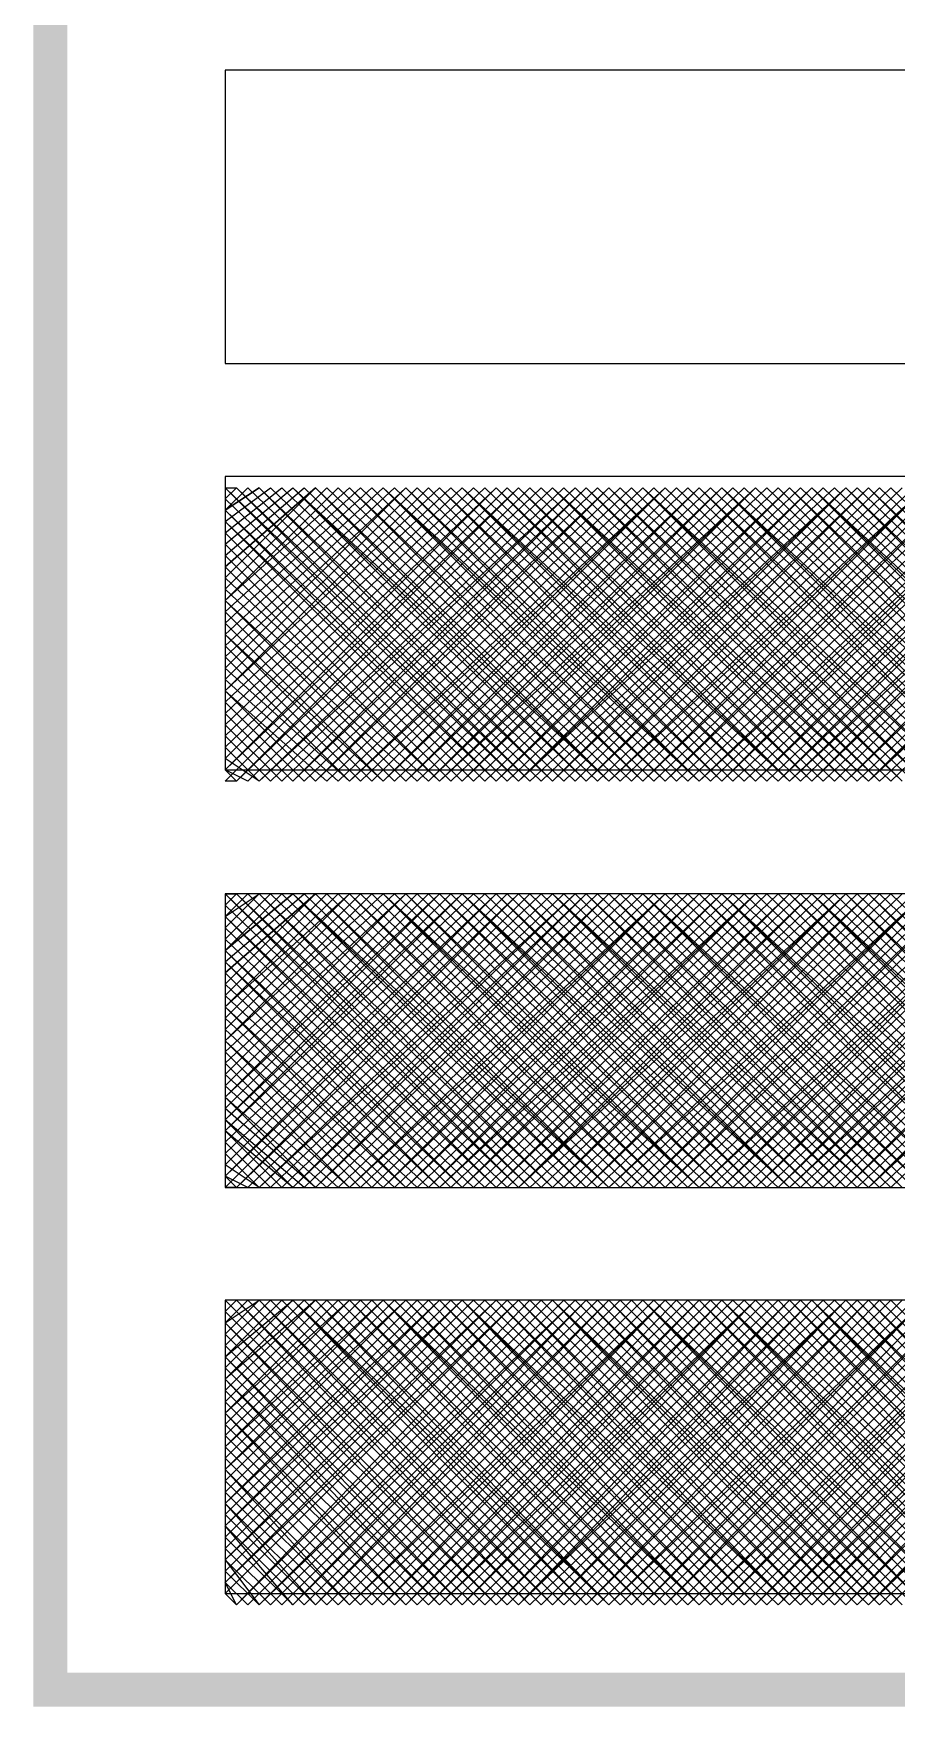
# Model space of a CAD drawing. Header units: millimetres. Extents: x 532209 to 638832, y -290618 to -196403.
# Drawn here: x 585871 to 587783, y -262828 to -259122 of the extents above; entities that cross this region are included whole.
import ezdxf
from ezdxf.enums import TextEntityAlignment as Align

# ---------------------------------------------------------------- set-up
doc = ezdxf.new("R2010")
doc.units = ezdxf.units.MM
doc.header["$LTSCALE"] = 12.5
doc.header["$MEASUREMENT"] = 0
doc.styles.get("Standard").update_dxf_attribs({"font": 'arial.ttf'})

# ---------------------------------------------------------------- blocks, each defined once
blk = doc.blocks.new('APC L')
at = {"linetype": 'Continuous'}
for points in [[(585945.7, -253528.1), (585870.7, -253428.1), (585945.7, -262753.1)], [(585870.7, -253428.1), (585945.7, -262753.1), (585870.7, -262828.1)], [(585945.7, -262753.1), (585870.7, -262828.1), (589595.7, -262753.1)], [(585870.7, -262828.1), (589595.7, -262753.1), (589695.7, -262828.1)]]:
    blk.add_hatch(color=256, dxfattribs=at).paths.add_polyline_path(points)
for points in [[(586295.7, -259853.1), (589295.7, -259853.1), (589295.7, -259203.1), (586295.7, -259203.1), (586295.7, -259853.1)], [(586295.7, -260753.1), (589295.7, -260753.1), (589295.7, -260103.1), (586295.7, -260103.1), (586295.7, -260753.1)], [(586295.7, -260778.1), (586945.7, -260128.1)], [(586295.7, -260753.1), (586945.7, -260128.1)], [(586295.7, -260753.1), (586920.7, -260128.1)], [(586295.7, -260728.1), (586895.7, -260128.1)], [(586295.7, -260703.1), (586895.7, -260128.1), (586295.7, -260703.1)], [(586295.7, -260678.1), (586870.7, -260128.1)], [(586295.7, -260653.1), (586845.7, -260128.1)], [(586295.7, -260628.1), (586820.7, -260128.1)], [(586295.7, -260628.1), (586820.7, -260128.1)], [(586295.7, -260603.1), (586795.7, -260128.1)], [(586770.7, -260128.1), (586295.7, -260578.1), (586770.7, -260128.1)], [(586295.7, -260578.1), (586745.7, -260128.1)], [(586295.7, -260553.1), (586720.7, -260128.1)], [(586295.7, -260528.1), (586695.7, -260128.1)], [(586295.7, -260503.1), (586695.7, -260128.1), (586295.7, -260503.1)], [(586295.7, -260478.1), (586670.7, -260128.1)], [(586295.7, -260453.1), (586645.7, -260128.1)], [(586295.7, -260453.1), (586645.7, -260128.1)], [(586295.7, -260428.1), (586620.7, -260128.1)], [(586295.7, -260403.1), (586595.7, -260128.1)], [(586570.7, -260128.1), (586295.7, -260378.1), (586570.7, -260128.1)], [(586295.7, -260378.1), (586545.7, -260128.1)], [(586295.7, -260353.1), (586520.7, -260128.1)], [(586295.7, -260328.1), (586495.7, -260128.1)], [(586295.7, -260303.1), (586495.7, -260128.1), (586295.7, -260303.1)], [(586295.7, -260278.1), (586470.7, -260128.1)], [(586295.7, -260253.1), (586445.7, -260128.1)], [(586295.7, -260253.1), (586445.7, -260128.1)], [(586295.7, -260228.1), (586420.7, -260128.1)], [(586295.7, -260203.1), (586395.7, -260128.1)], [(586370.7, -260128.1), (586295.7, -260178.1), (586370.7, -260128.1)], [(586295.7, -260178.1), (586345.7, -260128.1)], [(586295.7, -260153.1), (586320.7, -260128.1)], [(586295.7, -260128.1), (586320.7, -260128.1)], [(586295.7, -260128.1), (586320.7, -260128.1)], [(586320.7, -260128.1), (586970.7, -260778.1), (586295.7, -260128.1)], [(586945.7, -260778.1), (586295.7, -260128.1)], [(586320.7, -260778.1), (586995.7, -260128.1)], [(586320.7, -260778.1), (586970.7, -260128.1)], [(586995.7, -260778.1), (586320.7, -260128.1)], [(587020.7, -260128.1), (586345.7, -260778.1), (587020.7, -260128.1)], [(587020.7, -260778.1), (586345.7, -260128.1)], [(586395.7, -260778.1), (587070.7, -260128.1), (586370.7, -260778.1)], [(586370.7, -260778.1), (587045.7, -260128.1)], [(587045.7, -260778.1), (586370.7, -260128.1)], [(587020.7, -260778.1), (586370.7, -260128.1)], [(587070.7, -260778.1), (586395.7, -260128.1)], [(586420.7, -260778.1), (587095.7, -260128.1)], [(587095.7, -260778.1), (586420.7, -260128.1)], [(586445.7, -260778.1), (587120.7, -260128.1)], [(586445.7, -260778.1), (587095.7, -260128.1)], [(587145.7, -260778.1), (586445.7, -260128.1)], [(587120.7, -260778.1), (586445.7, -260128.1), (587095.7, -260778.1)], [(586470.7, -260778.1), (587145.7, -260128.1)], [(586495.7, -260128.1), (587145.7, -260778.1), (586470.7, -260128.1)], [(586495.7, -260778.1), (587170.7, -260128.1)], [(586495.7, -260778.1), (587145.7, -260128.1)], [(587170.7, -260778.1), (586495.7, -260128.1)], [(586520.7, -260778.1), (587195.7, -260128.1)], [(587195.7, -260778.1), (586520.7, -260128.1)], [(587220.7, -260128.1), (586545.7, -260778.1), (587220.7, -260128.1)], [(587220.7, -260778.1), (586545.7, -260128.1)], [(586595.7, -260778.1), (587270.7, -260128.1), (586570.7, -260778.1)], [(586570.7, -260778.1), (587245.7, -260128.1)], [(587245.7, -260778.1), (586570.7, -260128.1)], [(587220.7, -260778.1), (586570.7, -260128.1)], [(587270.7, -260778.1), (586595.7, -260128.1)], [(586620.7, -260778.1), (587270.7, -260128.1)], [(587270.7, -260778.1), (586620.7, -260128.1)], [(586645.7, -260778.1), (587320.7, -260128.1)], [(586645.7, -260778.1), (587295.7, -260128.1)], [(587345.7, -260778.1), (586645.7, -260128.1)], [(587320.7, -260778.1), (586645.7, -260128.1), (587295.7, -260778.1)], [(586670.7, -260778.1), (587345.7, -260128.1)], [(586695.7, -260128.1), (587345.7, -260778.1), (586670.7, -260128.1)], [(586695.7, -260778.1), (587370.7, -260128.1)], [(586695.7, -260778.1), (587345.7, -260128.1)], [(587370.7, -260778.1), (586695.7, -260128.1)], [(586720.7, -260778.1), (587395.7, -260128.1)], [(587395.7, -260778.1), (586720.7, -260128.1)], [(587420.7, -260128.1), (586745.7, -260778.1), (587395.7, -260128.1)], [(587395.7, -260778.1), (586745.7, -260128.1)], [(586795.7, -260778.1), (587470.7, -260128.1), (586770.7, -260778.1)], [(586770.7, -260778.1), (587445.7, -260128.1)], [(587445.7, -260778.1), (586770.7, -260128.1)], [(587420.7, -260778.1), (586770.7, -260128.1)], [(587470.7, -260778.1), (586795.7, -260128.1)], [(586820.7, -260778.1), (587495.7, -260128.1)], [(586820.7, -260778.1), (587470.7, -260128.1)], [(587520.7, -260778.1), (586820.7, -260128.1), (587495.7, -260778.1)], [(587470.7, -260778.1), (586820.7, -260128.1)], [(586845.7, -260778.1), (587520.7, -260128.1)], [(587545.7, -260778.1), (586845.7, -260128.1)], [(586870.7, -260778.1), (587545.7, -260128.1)], [(586895.7, -260128.1), (587545.7, -260778.1), (586870.7, -260128.1)], [(586895.7, -260778.1), (587570.7, -260128.1)], [(586895.7, -260778.1), (587545.7, -260128.1)], [(587570.7, -260778.1), (586895.7, -260128.1)], [(586920.7, -260778.1), (587595.7, -260128.1)], [(587595.7, -260778.1), (586920.7, -260128.1)], [(586945.7, -260778.1), (587645.7, -260128.1)], [(587620.7, -260128.1), (586945.7, -260778.1), (587595.7, -260128.1)], [(587620.7, -260778.1), (586945.7, -260128.1)], [(587595.7, -260778.1), (586945.7, -260128.1)], [(586995.7, -260778.1), (587670.7, -260128.1), (586970.7, -260778.1)], [(587645.7, -260778.1), (586970.7, -260128.1)], [(587670.7, -260778.1), (586995.7, -260128.1)], [(587020.7, -260778.1), (587695.7, -260128.1)], [(587020.7, -260778.1), (587670.7, -260128.1)], [(587720.7, -260778.1), (587020.7, -260128.1), (587695.7, -260778.1)], [(587670.7, -260778.1), (587020.7, -260128.1)], [(587045.7, -260778.1), (587720.7, -260128.1)], [(587720.7, -260778.1), (587045.7, -260128.1)], [(587070.7, -260778.1), (587720.7, -260128.1)], [(587095.7, -260128.1), (587745.7, -260778.1), (587070.7, -260128.1)], [(587095.7, -260778.1), (587770.7, -260128.1)], [(587095.7, -260778.1), (587745.7, -260128.1)], [(587770.7, -260778.1), (587095.7, -260128.1)], [(587795.7, -260128.1), (587120.7, -260778.1), (587795.7, -260128.1)], [(587795.7, -260778.1), (587120.7, -260128.1)], [(587145.7, -260778.1), (587845.7, -260128.1)], [(587145.7, -260778.1), (587820.7, -260128.1)], [(587820.7, -260778.1), (587145.7, -260128.1)], [(587795.7, -260778.1), (587145.7, -260128.1)], [(587195.7, -260778.1), (587845.7, -260128.1), (587170.7, -260778.1)], [(587845.7, -260778.1), (587170.7, -260128.1)], [(587845.7, -260778.1), (587195.7, -260128.1)], [(587220.7, -260778.1), (587895.7, -260128.1)], [(587220.7, -260778.1), (587870.7, -260128.1)], [(587920.7, -260778.1), (587220.7, -260128.1), (587895.7, -260778.1)], [(587870.7, -260778.1), (587220.7, -260128.1)], [(587245.7, -260778.1), (587920.7, -260128.1)], [(587920.7, -260778.1), (587245.7, -260128.1)], [(587270.7, -260778.1), (587945.7, -260128.1)], [(587270.7, -260778.1), (587920.7, -260128.1)], [(587270.7, -260128.1), (587945.7, -260778.1), (587270.7, -260128.1)], [(587295.7, -260778.1), (587970.7, -260128.1)], [(587970.7, -260778.1), (587295.7, -260128.1)], [(587995.7, -260128.1), (587320.7, -260778.1), (587995.7, -260128.1)], [(587995.7, -260778.1), (587320.7, -260128.1)], [(587370.7, -260778.1), (588045.7, -260128.1), (587345.7, -260778.1)], [(587345.7, -260778.1), (588020.7, -260128.1)], [(588020.7, -260778.1), (587345.7, -260128.1)], [(587995.7, -260778.1), (587345.7, -260128.1)], [(588045.7, -260778.1), (587370.7, -260128.1)], [(587395.7, -260778.1), (588070.7, -260128.1)], [(587395.7, -260778.1), (588045.7, -260128.1)], [(588095.7, -260778.1), (587395.7, -260128.1), (588070.7, -260778.1)], [(588045.7, -260778.1), (587395.7, -260128.1)], [(587420.7, -260778.1), (588095.7, -260128.1)], [(588120.7, -260778.1), (587420.7, -260128.1)], [(587445.7, -260778.1), (588120.7, -260128.1)], [(588120.7, -260778.1), (587445.7, -260128.1)], [(587470.7, -260778.1), (588120.7, -260128.1)], [(587470.7, -260778.1), (588145.7, -260128.1)], [(587470.7, -260128.1), (588145.7, -260778.1), (587470.7, -260128.1)], [(587495.7, -260778.1), (588170.7, -260128.1)], [(588170.7, -260778.1), (587495.7, -260128.1)], [(588170.7, -260128.1), (587520.7, -260778.1), (588195.7, -260128.1)], [(588170.7, -260778.1), (587520.7, -260128.1)], [(587545.7, -260778.1), (588220.7, -260128.1)], [(587545.7, -260778.1), (588245.7, -260128.1), (587570.7, -260778.1)], [(588195.7, -260778.1), (587545.7, -260128.1)], [(588220.7, -260778.1), (587545.7, -260128.1)], [(588245.7, -260778.1), (587570.7, -260128.1)], [(587595.7, -260778.1), (588245.7, -260128.1)], [(587595.7, -260778.1), (588270.7, -260128.1)], [(588245.7, -260778.1), (587595.7, -260128.1)], [(588270.7, -260778.1), (587595.7, -260128.1), (588295.7, -260778.1)], [(587620.7, -260778.1), (588295.7, -260128.1)], [(588295.7, -260778.1), (587620.7, -260128.1)], [(587645.7, -260778.1), (588295.7, -260128.1)], [(587645.7, -260128.1), (588320.7, -260778.1), (587670.7, -260128.1)], [(587670.7, -260778.1), (588320.7, -260128.1)], [(587670.7, -260778.1), (588345.7, -260128.1)], [(588345.7, -260778.1), (587670.7, -260128.1)], [(587695.7, -260778.1), (588370.7, -260128.1)], [(588370.7, -260778.1), (587695.7, -260128.1)], [(588370.7, -260128.1), (587720.7, -260778.1), (588395.7, -260128.1)], [(587720.7, -260778.1), (588420.7, -260128.1)], [(588370.7, -260778.1), (587720.7, -260128.1)], [(588395.7, -260778.1), (587720.7, -260128.1)], [(587745.7, -260778.1), (588445.7, -260128.1), (587770.7, -260778.1)], [(588420.7, -260778.1), (587745.7, -260128.1)], [(588445.7, -260778.1), (587770.7, -260128.1)], [(586945.7, -260778.1), (586295.7, -260153.1)], [(586920.7, -260778.1), (586295.7, -260178.1)], [(586895.7, -260778.1), (586295.7, -260178.1)], [(586895.7, -260778.1), (586295.7, -260203.1), (586870.7, -260778.1)], [(586845.7, -260778.1), (586295.7, -260228.1)], [(586820.7, -260778.1), (586295.7, -260253.1)], [(586820.7, -260778.1), (586295.7, -260253.1)], [(586795.7, -260778.1), (586295.7, -260278.1)], [(586295.7, -260303.1), (586770.7, -260778.1), (586295.7, -260303.1)], [(586770.7, -260778.1), (586295.7, -260328.1)], [(586745.7, -260778.1), (586295.7, -260353.1)], [(586720.7, -260778.1), (586295.7, -260378.1)], [(586695.7, -260778.1), (586295.7, -260378.1), (586695.7, -260778.1)], [(586670.7, -260778.1), (586295.7, -260403.1)], [(586645.7, -260778.1), (586295.7, -260428.1)], [(586645.7, -260778.1), (586295.7, -260453.1)], [(586620.7, -260778.1), (586295.7, -260453.1)], [(586595.7, -260778.1), (586295.7, -260478.1)], [(586295.7, -260503.1), (586570.7, -260778.1), (586295.7, -260503.1)], [(586570.7, -260778.1), (586295.7, -260528.1)], [(586545.7, -260778.1), (586295.7, -260553.1)], [(586520.7, -260778.1), (586295.7, -260578.1)], [(586495.7, -260778.1), (586295.7, -260578.1), (586495.7, -260778.1)], [(586470.7, -260778.1), (586295.7, -260603.1)], [(586445.7, -260778.1), (586295.7, -260628.1)], [(586445.7, -260778.1), (586295.7, -260628.1)], [(586420.7, -260778.1), (586295.7, -260653.1)], [(586395.7, -260778.1), (586295.7, -260678.1)], [(586295.7, -260703.1), (586370.7, -260778.1), (586295.7, -260703.1)], [(586370.7, -260778.1), (586295.7, -260728.1)], [(586345.7, -260778.1), (586295.7, -260753.1)], [(586320.7, -260778.1), (586295.7, -260753.1)], [(586320.7, -260778.1), (586295.7, -260778.1)], [(586295.7, -261678.1), (589295.7, -261678.1), (589295.7, -261028.1), (586295.7, -261028.1), (586295.7, -261678.1)], [(586295.7, -261678.1), (586945.7, -261028.1)], [(586295.7, -261653.1), (586945.7, -261028.1)], [(586295.7, -261653.1), (586920.7, -261028.1)], [(586295.7, -261628.1), (586895.7, -261028.1)], [(586295.7, -261603.1), (586895.7, -261028.1), (586295.7, -261603.1)], [(586295.7, -261578.1), (586870.7, -261028.1)], [(586845.7, -261028.1), (586295.7, -261553.1), (586820.7, -261028.1)], [(586295.7, -261528.1), (586820.7, -261028.1)], [(586295.7, -261528.1), (586795.7, -261028.1)], [(586295.7, -261503.1), (586770.7, -261028.1)], [(586295.7, -261478.1), (586770.7, -261028.1)], [(586295.7, -261478.1), (586745.7, -261028.1)], [(586295.7, -261453.1), (586720.7, -261028.1)], [(586295.7, -261428.1), (586695.7, -261028.1)], [(586295.7, -261403.1), (586695.7, -261028.1), (586295.7, -261403.1)], [(586295.7, -261378.1), (586670.7, -261028.1)], [(586645.7, -261028.1), (586295.7, -261353.1), (586645.7, -261028.1)], [(586295.7, -261353.1), (586620.7, -261028.1)], [(586295.7, -261328.1), (586595.7, -261028.1)], [(586295.7, -261303.1), (586570.7, -261028.1)], [(586295.7, -261278.1), (586570.7, -261028.1)], [(586295.7, -261278.1), (586545.7, -261028.1)], [(586295.7, -261253.1), (586520.7, -261028.1)], [(586295.7, -261228.1), (586495.7, -261028.1)], [(586295.7, -261203.1), (586495.7, -261028.1), (586295.7, -261203.1)], [(586295.7, -261178.1), (586470.7, -261028.1)], [(586445.7, -261028.1), (586295.7, -261153.1), (586445.7, -261028.1)], [(586295.7, -261153.1), (586420.7, -261028.1)], [(586295.7, -261128.1), (586395.7, -261028.1)], [(586295.7, -261103.1), (586370.7, -261028.1)], [(586295.7, -261078.1), (586370.7, -261028.1)], [(586295.7, -261078.1), (586345.7, -261028.1)], [(586295.7, -261053.1), (586320.7, -261028.1)], [(586295.7, -261028.1), (586320.7, -261028.1)], [(586295.7, -261028.1), (586320.7, -261028.1)], [(586320.7, -261028.1), (586970.7, -261678.1), (586295.7, -261028.1)], [(586945.7, -261678.1), (586295.7, -261028.1)], [(586320.7, -261678.1), (586995.7, -261028.1)], [(586320.7, -261678.1), (586970.7, -261028.1)], [(586995.7, -261678.1), (586320.7, -261028.1)], [(587020.7, -261028.1), (586345.7, -261678.1), (587020.7, -261028.1)], [(587020.7, -261678.1), (586345.7, -261028.1)], [(586395.7, -261678.1), (587070.7, -261028.1), (586370.7, -261678.1)], [(586370.7, -261678.1), (587045.7, -261028.1)], [(587045.7, -261678.1), (586370.7, -261028.1)], [(587020.7, -261678.1), (586370.7, -261028.1)], [(587070.7, -261678.1), (586395.7, -261028.1)], [(586420.7, -261678.1), (587095.7, -261028.1)], [(587095.7, -261678.1), (586420.7, -261028.1)], [(586445.7, -261678.1), (587120.7, -261028.1)], [(586445.7, -261678.1), (587095.7, -261028.1)], [(587145.7, -261678.1), (586445.7, -261028.1)], [(587120.7, -261678.1), (586445.7, -261028.1), (587095.7, -261678.1)], [(586470.7, -261678.1), (587145.7, -261028.1)], [(586495.7, -261028.1), (587145.7, -261678.1), (586470.7, -261028.1)], [(586495.7, -261678.1), (587170.7, -261028.1)], [(586495.7, -261678.1), (587145.7, -261028.1)], [(587170.7, -261678.1), (586495.7, -261028.1)], [(586520.7, -261678.1), (587195.7, -261028.1)], [(587195.7, -261678.1), (586520.7, -261028.1)], [(587220.7, -261028.1), (586545.7, -261678.1), (587220.7, -261028.1)], [(587220.7, -261678.1), (586545.7, -261028.1)], [(586595.7, -261678.1), (587270.7, -261028.1), (586570.7, -261678.1)], [(586570.7, -261678.1), (587245.7, -261028.1)], [(587245.7, -261678.1), (586570.7, -261028.1)], [(587220.7, -261678.1), (586570.7, -261028.1)], [(587270.7, -261678.1), (586595.7, -261028.1)], [(586620.7, -261678.1), (587270.7, -261028.1)], [(587270.7, -261678.1), (586620.7, -261028.1)], [(586645.7, -261678.1), (587320.7, -261028.1)], [(586645.7, -261678.1), (587295.7, -261028.1)], [(587345.7, -261678.1), (586645.7, -261028.1)], [(587320.7, -261678.1), (586645.7, -261028.1), (587295.7, -261678.1)], [(586670.7, -261678.1), (587345.7, -261028.1)], [(586695.7, -261028.1), (587345.7, -261678.1), (586670.7, -261028.1)], [(586695.7, -261678.1), (587370.7, -261028.1)], [(586695.7, -261678.1), (587345.7, -261028.1)], [(587370.7, -261678.1), (586695.7, -261028.1)], [(586720.7, -261678.1), (587395.7, -261028.1)], [(587395.7, -261678.1), (586720.7, -261028.1)], [(587420.7, -261028.1), (586745.7, -261678.1), (587395.7, -261028.1)], [(587395.7, -261678.1), (586745.7, -261028.1)], [(586795.7, -261678.1), (587470.7, -261028.1), (586770.7, -261678.1)], [(586770.7, -261678.1), (587445.7, -261028.1)], [(587445.7, -261678.1), (586770.7, -261028.1)], [(587420.7, -261678.1), (586770.7, -261028.1)], [(587470.7, -261678.1), (586795.7, -261028.1)], [(586820.7, -261678.1), (587495.7, -261028.1)], [(586820.7, -261678.1), (587470.7, -261028.1)], [(587520.7, -261678.1), (586820.7, -261028.1), (587495.7, -261678.1)], [(587470.7, -261678.1), (586820.7, -261028.1)], [(586845.7, -261678.1), (587520.7, -261028.1)], [(587545.7, -261678.1), (586845.7, -261028.1)], [(586870.7, -261678.1), (587545.7, -261028.1)], [(586895.7, -261028.1), (587545.7, -261678.1), (586870.7, -261028.1)], [(586895.7, -261678.1), (587570.7, -261028.1)], [(586895.7, -261678.1), (587545.7, -261028.1)], [(587570.7, -261678.1), (586895.7, -261028.1)], [(586920.7, -261678.1), (587595.7, -261028.1)], [(587595.7, -261678.1), (586920.7, -261028.1)], [(586945.7, -261678.1), (587645.7, -261028.1)], [(587620.7, -261028.1), (586945.7, -261678.1), (587595.7, -261028.1)], [(587620.7, -261678.1), (586945.7, -261028.1)], [(587595.7, -261678.1), (586945.7, -261028.1)], [(586995.7, -261678.1), (587670.7, -261028.1), (586970.7, -261678.1)], [(587645.7, -261678.1), (586970.7, -261028.1)], [(587670.7, -261678.1), (586995.7, -261028.1)], [(587020.7, -261678.1), (587695.7, -261028.1)], [(587020.7, -261678.1), (587670.7, -261028.1)], [(587720.7, -261678.1), (587020.7, -261028.1), (587695.7, -261678.1)], [(587670.7, -261678.1), (587020.7, -261028.1)], [(587045.7, -261678.1), (587720.7, -261028.1)], [(587720.7, -261678.1), (587045.7, -261028.1)], [(587070.7, -261678.1), (587720.7, -261028.1)], [(587095.7, -261028.1), (587745.7, -261678.1), (587070.7, -261028.1)], [(587095.7, -261678.1), (587770.7, -261028.1)], [(587095.7, -261678.1), (587745.7, -261028.1)], [(587770.7, -261678.1), (587095.7, -261028.1)], [(587795.7, -261028.1), (587120.7, -261678.1), (587795.7, -261028.1)], [(587795.7, -261678.1), (587120.7, -261028.1)], [(587145.7, -261678.1), (587845.7, -261028.1)], [(587145.7, -261678.1), (587820.7, -261028.1)], [(587820.7, -261678.1), (587145.7, -261028.1)], [(587795.7, -261678.1), (587145.7, -261028.1)], [(587195.7, -261678.1), (587845.7, -261028.1), (587170.7, -261678.1)], [(587845.7, -261678.1), (587170.7, -261028.1)], [(587845.7, -261678.1), (587195.7, -261028.1)], [(587220.7, -261678.1), (587895.7, -261028.1)], [(587220.7, -261678.1), (587870.7, -261028.1)], [(587920.7, -261678.1), (587220.7, -261028.1), (587895.7, -261678.1)], [(587870.7, -261678.1), (587220.7, -261028.1)], [(587245.7, -261678.1), (587920.7, -261028.1)], [(587920.7, -261678.1), (587245.7, -261028.1)], [(587270.7, -261678.1), (587945.7, -261028.1)], [(587270.7, -261678.1), (587920.7, -261028.1)], [(587270.7, -261028.1), (587945.7, -261678.1), (587270.7, -261028.1)], [(587295.7, -261678.1), (587970.7, -261028.1)], [(587970.7, -261678.1), (587295.7, -261028.1)], [(587995.7, -261028.1), (587320.7, -261678.1), (587995.7, -261028.1)], [(587995.7, -261678.1), (587320.7, -261028.1)], [(587370.7, -261678.1), (588045.7, -261028.1), (587345.7, -261678.1)], [(587345.7, -261678.1), (588020.7, -261028.1)], [(588020.7, -261678.1), (587345.7, -261028.1)], [(587995.7, -261678.1), (587345.7, -261028.1)], [(588045.7, -261678.1), (587370.7, -261028.1)], [(587395.7, -261678.1), (588070.7, -261028.1)], [(587395.7, -261678.1), (588045.7, -261028.1)], [(588095.7, -261678.1), (587395.7, -261028.1), (588070.7, -261678.1)], [(588045.7, -261678.1), (587395.7, -261028.1)], [(587420.7, -261678.1), (588095.7, -261028.1)], [(588120.7, -261678.1), (587420.7, -261028.1)], [(587445.7, -261678.1), (588120.7, -261028.1)], [(588120.7, -261678.1), (587445.7, -261028.1)], [(587470.7, -261678.1), (588120.7, -261028.1)], [(587470.7, -261678.1), (588145.7, -261028.1)], [(587470.7, -261028.1), (588145.7, -261678.1), (587470.7, -261028.1)], [(587495.7, -261678.1), (588170.7, -261028.1)], [(588170.7, -261678.1), (587495.7, -261028.1)], [(588170.7, -261028.1), (587520.7, -261678.1), (588195.7, -261028.1)], [(588170.7, -261678.1), (587520.7, -261028.1)], [(587545.7, -261678.1), (588220.7, -261028.1)], [(587545.7, -261678.1), (588245.7, -261028.1), (587570.7, -261678.1)], [(588195.7, -261678.1), (587545.7, -261028.1)], [(588220.7, -261678.1), (587545.7, -261028.1)], [(588245.7, -261678.1), (587570.7, -261028.1)], [(587595.7, -261678.1), (588245.7, -261028.1)], [(587595.7, -261678.1), (588270.7, -261028.1)], [(588245.7, -261678.1), (587595.7, -261028.1)], [(588270.7, -261678.1), (587595.7, -261028.1), (588295.7, -261678.1)], [(587620.7, -261678.1), (588295.7, -261028.1)], [(588295.7, -261678.1), (587620.7, -261028.1)], [(587645.7, -261678.1), (588295.7, -261028.1)], [(587645.7, -261028.1), (588320.7, -261678.1), (587670.7, -261028.1)], [(587670.7, -261678.1), (588320.7, -261028.1)], [(587670.7, -261678.1), (588345.7, -261028.1)], [(588345.7, -261678.1), (587670.7, -261028.1)], [(587695.7, -261678.1), (588370.7, -261028.1)], [(588370.7, -261678.1), (587695.7, -261028.1)], [(588370.7, -261028.1), (587720.7, -261678.1), (588395.7, -261028.1)], [(587720.7, -261678.1), (588420.7, -261028.1)], [(588370.7, -261678.1), (587720.7, -261028.1)], [(588395.7, -261678.1), (587720.7, -261028.1)], [(587745.7, -261678.1), (588445.7, -261028.1), (587770.7, -261678.1)], [(588420.7, -261678.1), (587745.7, -261028.1)], [(588445.7, -261678.1), (587770.7, -261028.1)], [(586945.7, -261678.1), (586295.7, -261053.1)], [(586920.7, -261678.1), (586295.7, -261078.1)], [(586895.7, -261678.1), (586295.7, -261078.1)], [(586895.7, -261678.1), (586295.7, -261103.1)], [(586870.7, -261678.1), (586295.7, -261128.1)], [(586845.7, -261678.1), (586295.7, -261153.1)], [(586820.7, -261678.1), (586295.7, -261153.1)], [(586820.7, -261678.1), (586295.7, -261178.1), (586795.7, -261678.1)], [(586295.7, -261203.1), (586770.7, -261678.1), (586295.7, -261203.1)], [(586770.7, -261678.1), (586295.7, -261228.1)], [(586745.7, -261678.1), (586295.7, -261253.1)], [(586720.7, -261678.1), (586295.7, -261278.1)], [(586695.7, -261678.1), (586295.7, -261278.1)], [(586695.7, -261678.1), (586295.7, -261303.1)], [(586670.7, -261678.1), (586295.7, -261328.1)], [(586645.7, -261678.1), (586295.7, -261353.1)], [(586645.7, -261678.1), (586295.7, -261353.1), (586620.7, -261678.1)], [(586595.7, -261678.1), (586295.7, -261378.1)], [(586295.7, -261403.1), (586570.7, -261678.1), (586295.7, -261403.1)], [(586570.7, -261678.1), (586295.7, -261428.1)], [(586545.7, -261678.1), (586295.7, -261453.1)], [(586520.7, -261678.1), (586295.7, -261478.1)], [(586495.7, -261678.1), (586295.7, -261478.1)], [(586495.7, -261678.1), (586295.7, -261503.1)], [(586470.7, -261678.1), (586295.7, -261528.1)], [(586445.7, -261678.1), (586295.7, -261528.1)], [(586445.7, -261678.1), (586295.7, -261553.1), (586420.7, -261678.1)], [(586395.7, -261678.1), (586295.7, -261578.1)], [(586295.7, -261603.1), (586370.7, -261678.1), (586295.7, -261603.1)], [(586370.7, -261678.1), (586295.7, -261628.1)], [(586345.7, -261678.1), (586295.7, -261653.1)], [(586320.7, -261678.1), (586295.7, -261653.1)], [(586320.7, -261678.1), (586295.7, -261678.1)], [(586295.7, -262578.1), (589295.7, -262578.1), (589295.7, -261928.1), (586295.7, -261928.1), (586295.7, -262578.1)], [(586295.7, -262578.1), (586945.7, -261928.1)], [(586295.7, -262553.1), (586945.7, -261928.1)], [(586295.7, -262553.1), (586920.7, -261928.1)], [(586895.7, -261928.1), (586295.7, -262528.1), (586895.7, -261928.1), (586295.7, -262503.1)], [(586295.7, -262503.1), (586870.7, -261928.1)], [(586295.7, -262478.1), (586845.7, -261928.1)], [(586295.7, -262453.1), (586820.7, -261928.1)], [(586295.7, -262428.1), (586820.7, -261928.1)], [(586295.7, -262428.1), (586795.7, -261928.1)], [(586295.7, -262403.1), (586770.7, -261928.1)], [(586295.7, -262378.1), (586770.7, -261928.1)], [(586295.7, -262378.1), (586745.7, -261928.1)], [(586295.7, -262353.1), (586720.7, -261928.1)], [(586695.7, -261928.1), (586295.7, -262328.1), (586695.7, -261928.1), (586295.7, -262303.1)], [(586295.7, -262303.1), (586670.7, -261928.1)], [(586295.7, -262278.1), (586645.7, -261928.1)], [(586295.7, -262253.1), (586645.7, -261928.1)], [(586295.7, -262253.1), (586620.7, -261928.1)], [(586295.7, -262228.1), (586595.7, -261928.1)], [(586295.7, -262203.1), (586570.7, -261928.1)], [(586295.7, -262178.1), (586570.7, -261928.1)], [(586295.7, -262178.1), (586545.7, -261928.1)], [(586295.7, -262153.1), (586520.7, -261928.1)], [(586495.7, -261928.1), (586295.7, -262128.1), (586495.7, -261928.1), (586295.7, -262103.1)], [(586295.7, -262103.1), (586470.7, -261928.1)], [(586295.7, -262078.1), (586445.7, -261928.1)], [(586295.7, -262053.1), (586445.7, -261928.1)], [(586295.7, -262053.1), (586420.7, -261928.1)], [(586295.7, -262028.1), (586395.7, -261928.1)], [(586295.7, -262003.1), (586370.7, -261928.1)], [(586295.7, -261978.1), (586370.7, -261928.1)], [(586295.7, -261978.1), (586345.7, -261928.1)], [(586295.7, -261953.1), (586320.7, -261928.1)], [(586320.7, -261928.1), (586295.7, -261928.1), (586295.7, -261928.1)], [(586320.7, -261928.1), (586970.7, -262603.1), (586295.7, -261928.1)], [(586945.7, -262603.1), (586295.7, -261953.1), (586945.7, -262603.1)], [(586320.7, -262603.1), (586995.7, -261928.1)], [(586320.7, -262603.1), (586970.7, -261928.1)], [(586995.7, -262603.1), (586320.7, -261928.1)], [(587020.7, -261928.1), (586345.7, -262603.1), (587020.7, -261928.1)], [(587020.7, -262603.1), (586345.7, -261928.1)], [(586395.7, -262603.1), (587070.7, -261928.1), (586370.7, -262603.1)], [(586370.7, -262603.1), (587045.7, -261928.1)], [(587045.7, -262603.1), (586370.7, -261928.1)], [(587020.7, -262603.1), (586370.7, -261928.1)], [(587070.7, -262603.1), (586395.7, -261928.1)], [(586420.7, -262603.1), (587095.7, -261928.1)], [(587095.7, -262603.1), (586420.7, -261928.1)], [(586445.7, -262603.1), (587120.7, -261928.1)], [(586445.7, -262603.1), (587095.7, -261928.1)], [(587145.7, -262603.1), (586445.7, -261928.1)], [(587120.7, -262603.1), (586445.7, -261928.1), (587095.7, -262603.1)], [(586470.7, -262603.1), (587145.7, -261928.1)], [(586495.7, -261928.1), (587145.7, -262603.1), (586470.7, -261928.1)], [(586495.7, -262603.1), (587170.7, -261928.1)], [(586495.7, -262603.1), (587145.7, -261928.1)], [(587170.7, -262603.1), (586495.7, -261928.1)], [(586520.7, -262603.1), (587195.7, -261928.1)], [(587195.7, -262603.1), (586520.7, -261928.1)], [(587220.7, -261928.1), (586545.7, -262603.1), (587220.7, -261928.1)], [(587220.7, -262603.1), (586545.7, -261928.1)], [(586595.7, -262603.1), (587270.7, -261928.1), (586570.7, -262603.1)], [(586570.7, -262603.1), (587245.7, -261928.1)], [(587245.7, -262603.1), (586570.7, -261928.1)], [(587220.7, -262603.1), (586570.7, -261928.1)], [(587270.7, -262603.1), (586595.7, -261928.1)], [(586620.7, -262603.1), (587270.7, -261928.1)], [(587270.7, -262603.1), (586620.7, -261928.1)], [(586645.7, -262603.1), (587320.7, -261928.1)], [(586645.7, -262603.1), (587295.7, -261928.1)], [(587345.7, -262603.1), (586645.7, -261928.1)], [(587320.7, -262603.1), (586645.7, -261928.1), (587295.7, -262603.1)], [(586670.7, -262603.1), (587345.7, -261928.1)], [(586695.7, -261928.1), (587345.7, -262603.1), (586670.7, -261928.1)], [(586695.7, -262603.1), (587370.7, -261928.1)], [(586695.7, -262603.1), (587345.7, -261928.1)], [(587370.7, -262603.1), (586695.7, -261928.1)], [(586720.7, -262603.1), (587395.7, -261928.1)], [(587395.7, -262603.1), (586720.7, -261928.1)], [(587420.7, -261928.1), (586745.7, -262603.1), (587395.7, -261928.1)], [(587395.7, -262603.1), (586745.7, -261928.1)], [(586795.7, -262603.1), (587470.7, -261928.1), (586770.7, -262603.1)], [(586770.7, -262603.1), (587445.7, -261928.1)], [(587445.7, -262603.1), (586770.7, -261928.1)], [(587420.7, -262603.1), (586770.7, -261928.1)], [(587470.7, -262603.1), (586795.7, -261928.1)], [(586820.7, -262603.1), (587495.7, -261928.1)], [(586820.7, -262603.1), (587470.7, -261928.1)], [(587520.7, -262603.1), (586820.7, -261928.1), (587495.7, -262603.1)], [(587470.7, -262603.1), (586820.7, -261928.1)], [(586845.7, -262603.1), (587520.7, -261928.1)], [(587545.7, -262603.1), (586845.7, -261928.1)], [(586870.7, -262603.1), (587545.7, -261928.1)], [(586895.7, -261928.1), (587545.7, -262603.1), (586870.7, -261928.1)], [(586895.7, -262603.1), (587570.7, -261928.1)], [(586895.7, -262603.1), (587545.7, -261928.1)], [(587570.7, -262603.1), (586895.7, -261928.1)], [(586920.7, -262603.1), (587595.7, -261928.1)], [(587595.7, -262603.1), (586920.7, -261928.1)], [(586945.7, -262603.1), (587645.7, -261928.1)], [(587620.7, -261928.1), (586945.7, -262603.1), (587595.7, -261928.1)], [(587620.7, -262603.1), (586945.7, -261928.1)], [(587595.7, -262603.1), (586945.7, -261928.1)], [(586995.7, -262603.1), (587670.7, -261928.1), (586970.7, -262603.1)], [(587645.7, -262603.1), (586970.7, -261928.1)], [(587670.7, -262603.1), (586995.7, -261928.1)], [(587020.7, -262603.1), (587695.7, -261928.1)], [(587020.7, -262603.1), (587670.7, -261928.1)], [(587720.7, -262603.1), (587020.7, -261928.1), (587695.7, -262603.1)], [(587670.7, -262603.1), (587020.7, -261928.1)], [(587045.7, -262603.1), (587720.7, -261928.1)], [(587720.7, -262603.1), (587045.7, -261928.1)], [(587070.7, -262603.1), (587720.7, -261928.1)], [(587095.7, -261928.1), (587745.7, -262603.1), (587070.7, -261928.1)], [(587095.7, -262603.1), (587770.7, -261928.1)], [(587095.7, -262603.1), (587745.7, -261928.1)], [(587770.7, -262603.1), (587095.7, -261928.1)], [(587795.7, -261928.1), (587120.7, -262603.1), (587795.7, -261928.1)], [(587795.7, -262603.1), (587120.7, -261928.1)], [(587145.7, -262603.1), (587845.7, -261928.1)], [(587145.7, -262603.1), (587820.7, -261928.1)], [(587820.7, -262603.1), (587145.7, -261928.1)], [(587795.7, -262603.1), (587145.7, -261928.1)], [(587195.7, -262603.1), (587845.7, -261928.1), (587170.7, -262603.1)], [(587845.7, -262603.1), (587170.7, -261928.1)], [(587845.7, -262603.1), (587195.7, -261928.1)], [(587220.7, -262603.1), (587895.7, -261928.1)], [(587220.7, -262603.1), (587870.7, -261928.1)], [(587920.7, -262603.1), (587220.7, -261928.1), (587895.7, -262603.1)], [(587870.7, -262603.1), (587220.7, -261928.1)], [(587245.7, -262603.1), (587920.7, -261928.1)], [(587920.7, -262603.1), (587245.7, -261928.1)], [(587270.7, -262603.1), (587945.7, -261928.1)], [(587270.7, -262603.1), (587920.7, -261928.1)], [(587270.7, -261928.1), (587945.7, -262603.1), (587270.7, -261928.1)], [(587295.7, -262603.1), (587970.7, -261928.1)], [(587970.7, -262603.1), (587295.7, -261928.1)], [(587995.7, -261928.1), (587320.7, -262603.1), (587995.7, -261928.1)], [(587995.7, -262603.1), (587320.7, -261928.1)], [(587370.7, -262603.1), (588045.7, -261928.1), (587345.7, -262603.1)], [(587345.7, -262603.1), (588020.7, -261928.1)], [(588020.7, -262603.1), (587345.7, -261928.1)], [(587995.7, -262603.1), (587345.7, -261928.1)], [(588045.7, -262603.1), (587370.7, -261928.1)], [(587395.7, -262603.1), (588070.7, -261928.1)], [(587395.7, -262603.1), (588045.7, -261928.1)], [(588095.7, -262603.1), (587395.7, -261928.1), (588070.7, -262603.1)], [(588045.7, -262603.1), (587395.7, -261928.1)], [(587420.7, -262603.1), (588095.7, -261928.1)], [(588120.7, -262603.1), (587420.7, -261928.1)], [(587445.7, -262603.1), (588120.7, -261928.1)], [(588120.7, -262603.1), (587445.7, -261928.1)], [(587470.7, -262603.1), (588120.7, -261928.1)], [(587470.7, -262603.1), (588145.7, -261928.1)], [(587470.7, -261928.1), (588145.7, -262603.1), (587470.7, -261928.1)], [(587495.7, -262603.1), (588170.7, -261928.1)], [(588170.7, -262603.1), (587495.7, -261928.1)], [(588170.7, -261928.1), (587520.7, -262603.1), (588195.7, -261928.1)], [(588170.7, -262603.1), (587520.7, -261928.1)], [(587545.7, -262603.1), (588220.7, -261928.1)], [(587545.7, -262603.1), (588245.7, -261928.1), (587570.7, -262603.1)], [(588195.7, -262603.1), (587545.7, -261928.1)], [(588220.7, -262603.1), (587545.7, -261928.1)], [(588245.7, -262603.1), (587570.7, -261928.1)], [(587595.7, -262603.1), (588245.7, -261928.1)], [(587595.7, -262603.1), (588270.7, -261928.1)], [(588245.7, -262603.1), (587595.7, -261928.1)], [(588270.7, -262603.1), (587595.7, -261928.1), (588295.7, -262603.1)], [(587620.7, -262603.1), (588295.7, -261928.1)], [(588295.7, -262603.1), (587620.7, -261928.1)], [(587645.7, -262603.1), (588295.7, -261928.1)], [(587645.7, -261928.1), (588320.7, -262603.1), (587670.7, -261928.1)], [(587670.7, -262603.1), (588320.7, -261928.1)], [(587670.7, -262603.1), (588345.7, -261928.1)], [(588345.7, -262603.1), (587670.7, -261928.1)], [(587695.7, -262603.1), (588370.7, -261928.1)], [(588370.7, -262603.1), (587695.7, -261928.1)], [(588370.7, -261928.1), (587720.7, -262603.1), (588395.7, -261928.1)], [(587720.7, -262603.1), (588420.7, -261928.1)], [(588370.7, -262603.1), (587720.7, -261928.1)], [(588395.7, -262603.1), (587720.7, -261928.1)], [(587745.7, -262603.1), (588445.7, -261928.1), (587770.7, -262603.1)], [(588420.7, -262603.1), (587745.7, -261928.1)], [(588445.7, -262603.1), (587770.7, -261928.1)], [(586920.7, -262603.1), (586295.7, -261978.1)], [(586895.7, -262603.1), (586295.7, -261978.1)], [(586895.7, -262603.1), (586295.7, -262003.1)], [(586870.7, -262603.1), (586295.7, -262028.1)], [(586845.7, -262603.1), (586295.7, -262053.1)], [(586820.7, -262603.1), (586295.7, -262053.1)], [(586820.7, -262603.1), (586295.7, -262078.1)], [(586795.7, -262603.1), (586295.7, -262103.1)], [(586295.7, -262103.1), (586770.7, -262603.1), (586295.7, -262128.1), (586770.7, -262603.1)], [(586745.7, -262603.1), (586295.7, -262153.1)], [(586720.7, -262603.1), (586295.7, -262178.1)], [(586695.7, -262603.1), (586295.7, -262178.1)], [(586695.7, -262603.1), (586295.7, -262203.1)], [(586670.7, -262603.1), (586295.7, -262228.1)], [(586645.7, -262603.1), (586295.7, -262253.1)], [(586645.7, -262603.1), (586295.7, -262253.1)], [(586620.7, -262603.1), (586295.7, -262278.1)], [(586595.7, -262603.1), (586295.7, -262303.1)], [(586295.7, -262303.1), (586570.7, -262603.1), (586295.7, -262328.1), (586570.7, -262603.1)], [(586545.7, -262603.1), (586295.7, -262353.1)], [(586520.7, -262603.1), (586295.7, -262378.1)], [(586495.7, -262603.1), (586295.7, -262378.1)], [(586495.7, -262603.1), (586295.7, -262403.1)], [(586470.7, -262603.1), (586295.7, -262428.1)], [(586445.7, -262603.1), (586295.7, -262428.1)], [(586445.7, -262603.1), (586295.7, -262453.1)], [(586420.7, -262603.1), (586295.7, -262478.1)], [(586395.7, -262603.1), (586295.7, -262503.1)], [(586295.7, -262503.1), (586370.7, -262603.1), (586295.7, -262528.1), (586370.7, -262603.1)], [(586345.7, -262603.1), (586295.7, -262553.1)], [(586320.7, -262603.1), (586295.7, -262553.1)], [(586320.7, -262603.1), (586295.7, -262578.1)]]:
    blk.add_lwpolyline(points, dxfattribs=at)
for tag, p in [('POWER', (619828.3, -213871.9)), ('READER_1', (532806.9, -215496.9)), ('RS485_1', (619828.3, -222371.9)), ('READER_2', (532806.9, -226571.9)), ('RS485_2', (619828.3, -235171.9)), ('INPUT_2', (619828.3, -252946.9)), ('OUTPUT_2', (619828.3, -259721.9))]:
    blk.add_attdef(tag, text='', height=450).set_placement(p, align=Align.MIDDLE_LEFT)
for tag, p in [('OUTPUT_1', (565820.7, -271614.2)), ('INPUT_1', (571645.7, -271614.2))]:
    blk.add_attdef(tag, text='', height=450, rotation=270).set_placement(p, align=Align.MIDDLE_LEFT)

msp = doc.modelspace()

# ---------------------------------------------------------------- block references
msp.add_blockref('APC L', (0, 0))

doc.saveas('drawing.dxf')
